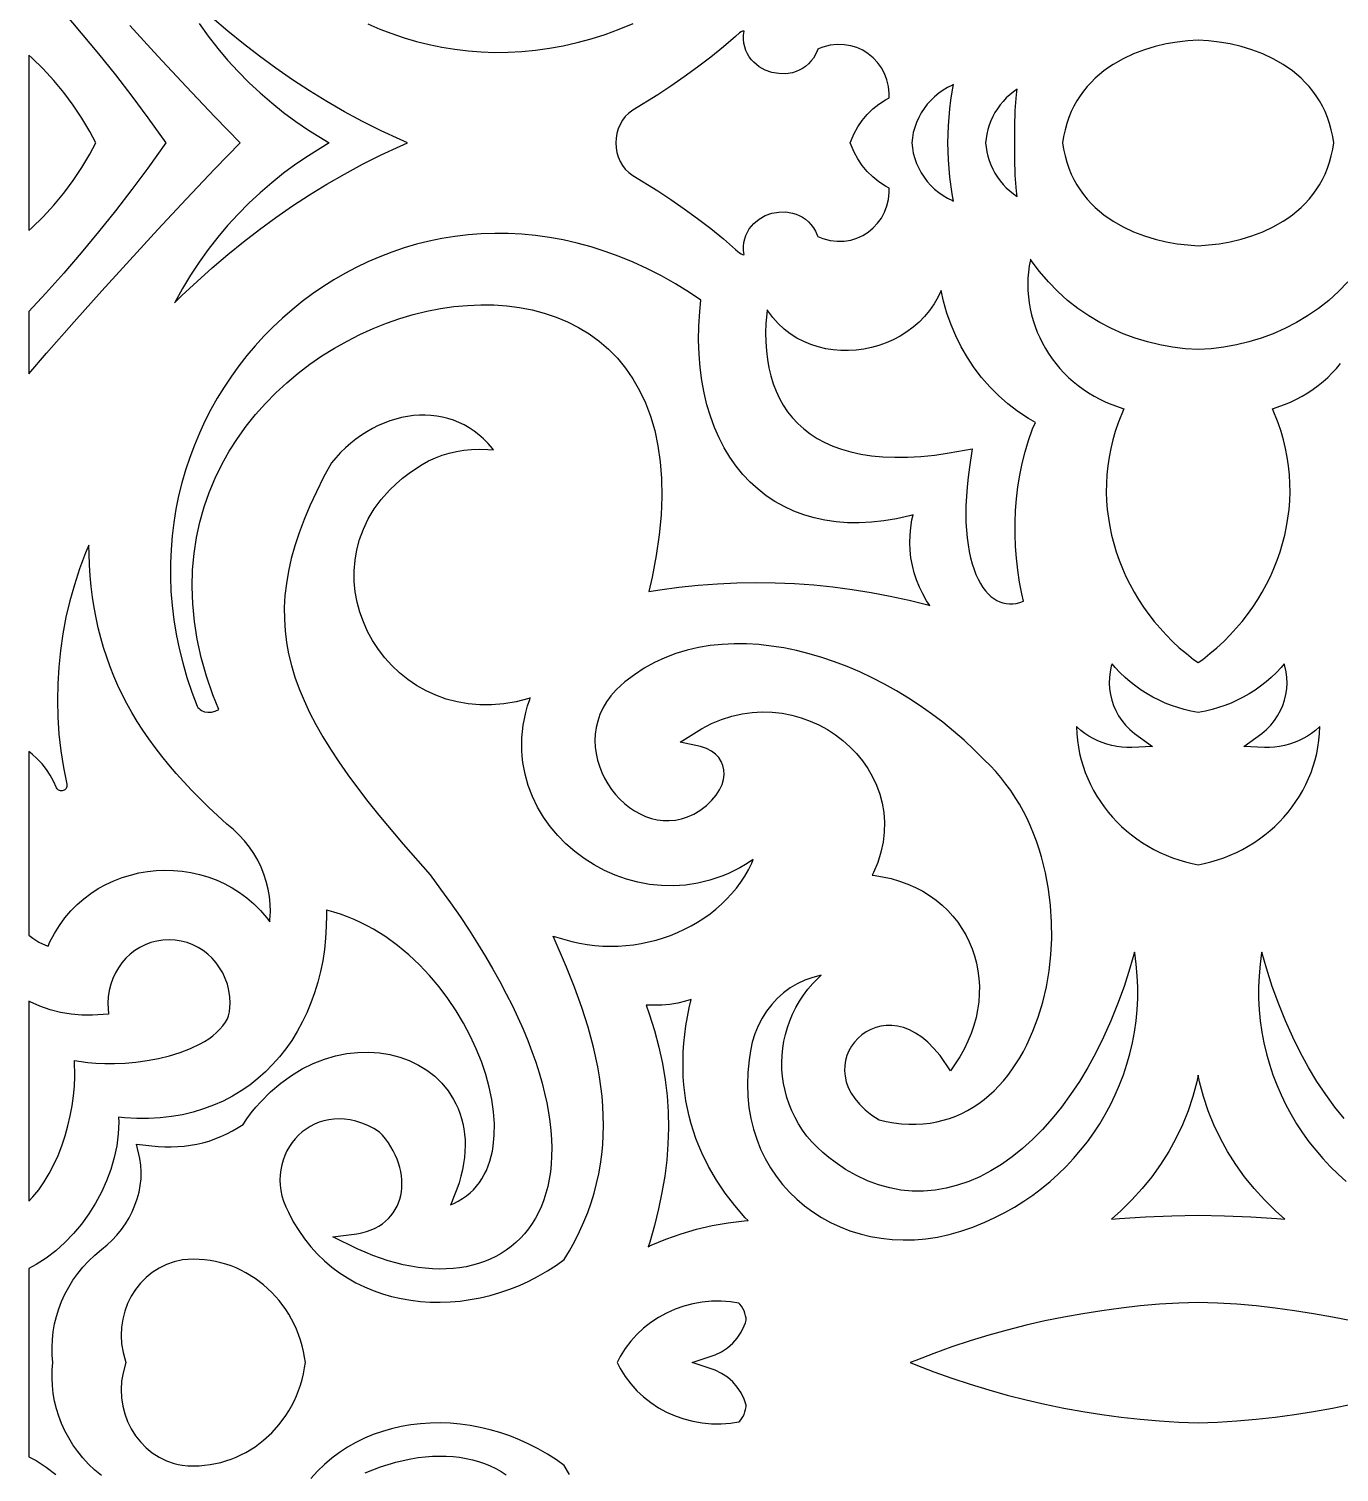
# Model space of a CAD drawing. Extents: x -375 to 375, y -1025 to 1025.
# Drawn here: x -265 to -192.2, y -311.1 to -230.9 of the extents above; entities that cross this region are included whole.
import ezdxf

# ---------------------------------------------------------------- set-up
doc = ezdxf.new("R2010")
doc.units = 0
doc.layers.add('LAYER_10', color=1, linetype='CONTINUOUS')

msp = doc.modelspace()

# ---------------------------------------------------------------- linework, layer by layer
at = {"layer": 'LAYER_10'}
for points in [[(-263.063, -230.012), (-262.084, -231.147), (-261.128, -232.3), (-260.192, -233.469), (-259.279, -234.655), (-258.388, -235.856), (-257.391, -237.254), (-258.388, -238.651), (-259.279, -239.852), (-260.192, -241.038), (-261.128, -242.207), (-262.084, -243.36), (-263.063, -244.495), (-264.062, -245.614), (-264.998, -246.624), (-264.998, -250.083), (-264.014, -248.946), (-262.489, -247.209), (-260.949, -245.484), (-259.396, -243.771), (-257.829, -242.07), (-256.248, -240.38), (-254.654, -238.702), (-253.255, -237.254), (-254.654, -235.805), (-256.248, -234.127), (-257.829, -232.437), (-259.396, -230.736)], [(-255.538, -230.627), (-255.034, -231.328), (-254.504, -232.005), (-253.949, -232.66), (-253.37, -233.29), (-252.769, -233.896), (-252.146, -234.476), (-251.502, -235.031), (-250.839, -235.561), (-250.156, -236.063), (-249.457, -236.539), (-248.315, -237.254), (-249.457, -237.968), (-250.156, -238.444), (-250.839, -238.946), (-251.502, -239.476), (-252.146, -240.031), (-252.769, -240.611), (-253.37, -241.217), (-253.949, -241.847), (-254.504, -242.502), (-255.034, -243.179), (-255.538, -243.881), (-256.015, -244.604), (-256.465, -245.35), (-256.885, -246.118), (-256.9, -246.147), (-256.488, -245.744), (-255.652, -244.962), (-254.805, -244.203), (-253.944, -243.467), (-253.07, -242.755), (-252.179, -242.066), (-251.272, -241.401), (-250.348, -240.761), (-249.404, -240.144), (-248.44, -239.552), (-247.455, -238.985), (-246.448, -238.443), (-245.417, -237.926), (-244.362, -237.434), (-243.944, -237.254), (-244.362, -237.073), (-245.417, -236.581), (-246.448, -236.064), (-247.455, -235.522), (-248.44, -234.955), (-249.404, -234.363), (-250.348, -233.746), (-251.272, -233.106), (-252.179, -232.441), (-253.07, -231.752), (-253.944, -231.04), (-254.805, -230.304)], [(-246.155, -230.643), (-245.496, -230.926), (-244.826, -231.183), (-244.144, -231.414), (-243.452, -231.617), (-242.749, -231.791), (-242.037, -231.938), (-241.315, -232.054), (-240.585, -232.141), (-239.848, -232.198), (-239.103, -232.223), (-238.352, -232.216), (-237.595, -232.177), (-236.833, -232.105), (-236.066, -231.999), (-235.295, -231.858), (-234.52, -231.683), (-233.743, -231.472), (-232.963, -231.224), (-232.181, -230.939), (-231.399, -230.617)], [(-191.673, -244.978), (-192.194, -245.513), (-192.743, -246.008), (-193.318, -246.461), (-193.916, -246.873), (-194.536, -247.244), (-195.175, -247.574), (-195.83, -247.863), (-196.5, -248.111), (-197.182, -248.318), (-197.875, -248.483), (-198.575, -248.608), (-199.281, -248.692), (-200, -248.736), (-200.719, -248.692), (-201.425, -248.608), (-202.125, -248.483), (-202.817, -248.318), (-203.5, -248.111), (-204.17, -247.863), (-204.825, -247.574), (-205.464, -247.244), (-206.084, -246.873), (-206.682, -246.461), (-207.257, -246.008), (-207.806, -245.513), (-208.327, -244.978), (-208.817, -244.401), (-209.274, -243.784), (-209.321, -243.711), (-209.329, -243.747), (-209.39, -244.092), (-209.434, -244.437), (-209.46, -244.781), (-209.468, -245.124), (-209.46, -245.466), (-209.435, -245.805), (-209.393, -246.142), (-209.335, -246.476), (-209.261, -246.806), (-209.171, -247.132), (-209.066, -247.453), (-208.945, -247.769), (-208.809, -248.079), (-208.659, -248.382), (-208.493, -248.679), (-208.314, -248.969), (-208.12, -249.25), (-207.913, -249.523), (-207.692, -249.787), (-207.458, -250.041), (-207.211, -250.285), (-206.951, -250.518), (-206.679, -250.74), (-206.394, -250.95), (-206.097, -251.147), (-205.788, -251.332), (-205.468, -251.504), (-205.136, -251.661), (-204.794, -251.804), (-204.135, -252.042), (-204.444, -252.818), (-204.607, -253.292), (-204.747, -253.768), (-204.863, -254.248), (-204.956, -254.729), (-205.027, -255.212), (-205.076, -255.696), (-205.102, -256.18), (-205.107, -256.664), (-205.09, -257.147), (-205.052, -257.628), (-204.993, -258.107), (-204.914, -258.584), (-204.813, -259.056), (-204.693, -259.525), (-204.553, -259.99), (-204.393, -260.449), (-204.214, -260.902), (-204.016, -261.348), (-203.799, -261.787), (-203.564, -262.219), (-203.31, -262.641), (-203.038, -263.055), (-202.749, -263.459), (-202.442, -263.853), (-202.118, -264.235), (-201.778, -264.606), (-201.421, -264.965), (-201.047, -265.311), (-200.657, -265.643), (-200.252, -265.961), (-200, -266.143), (-199.748, -265.961), (-199.342, -265.643), (-198.953, -265.311), (-198.579, -264.965), (-198.222, -264.606), (-197.881, -264.235), (-197.558, -263.853), (-197.251, -263.459), (-196.962, -263.055), (-196.69, -262.641), (-196.436, -262.219), (-196.201, -261.787), (-195.984, -261.348), (-195.786, -260.902), (-195.607, -260.449), (-195.447, -259.99), (-195.307, -259.525), (-195.186, -259.056), (-195.086, -258.584), (-195.007, -258.107), (-194.948, -257.628), (-194.91, -257.147), (-194.893, -256.664), (-194.898, -256.18), (-194.924, -255.696), (-194.973, -255.212), (-195.043, -254.729), (-195.137, -254.248), (-195.253, -253.768), (-195.393, -253.292), (-195.556, -252.818), (-195.864, -252.042), (-195.206, -251.804), (-194.864, -251.661), (-194.532, -251.504), (-194.212, -251.332), (-193.903, -251.147), (-193.606, -250.95), (-193.321, -250.74), (-193.049, -250.518), (-192.789, -250.285), (-192.542, -250.041), (-192.308, -249.787), (-192.087, -249.523)], [(-260.971, -311.328), (-261.335, -311.017), (-261.676, -310.687), (-261.992, -310.343), (-262.282, -309.986), (-262.547, -309.616), (-262.785, -309.234), (-262.996, -308.842), (-263.181, -308.44), (-263.338, -308.03), (-263.468, -307.612), (-263.571, -307.188), (-263.646, -306.758), (-263.693, -306.324), (-263.711, -305.887), (-263.702, -305.448), (-263.667, -305.044), (-263.702, -304.641), (-263.711, -304.202), (-263.693, -303.765), (-263.646, -303.331), (-263.571, -302.901), (-263.468, -302.477), (-263.338, -302.059), (-263.181, -301.649), (-262.996, -301.247), (-262.785, -300.855), (-262.547, -300.473), (-262.282, -300.103), (-261.992, -299.745), (-261.676, -299.401), (-261.335, -299.072), (-260.971, -298.76), (-260.654, -298.507), (-260.368, -298.242), (-260.102, -297.958), (-259.855, -297.655), (-259.631, -297.336), (-259.429, -297.003), (-259.252, -296.658), (-259.1, -296.304), (-258.973, -295.941), (-258.874, -295.573), (-258.804, -295.2), (-258.762, -294.826), (-258.751, -294.452), (-258.771, -294.08), (-258.823, -293.711), (-259.01, -292.91), (-257.818, -293.038), (-257.45, -293.055), (-257.084, -293.058), (-256.723, -293.044), (-256.366, -293.015), (-256.014, -292.969), (-255.667, -292.907), (-255.325, -292.827), (-254.986, -292.731), (-254.653, -292.618), (-254.323, -292.487), (-253.998, -292.337), (-253.677, -292.17), (-253.361, -291.983), (-253.091, -291.806), (-252.885, -291.507), (-252.634, -291.172), (-252.376, -290.853), (-252.109, -290.548), (-251.562, -289.996), (-250.992, -289.507), (-250.404, -289.081), (-249.802, -288.718), (-249.189, -288.417), (-248.571, -288.176), (-247.95, -287.994), (-247.33, -287.87), (-246.715, -287.802), (-246.11, -287.789), (-245.517, -287.83), (-244.94, -287.923), (-244.384, -288.068), (-243.852, -288.262), (-243.348, -288.506), (-242.875, -288.797), (-242.439, -289.135), (-242.043, -289.518), (-241.694, -289.941), (-241.534, -290.174), (-241.389, -290.414), (-241.258, -290.663), (-241.14, -290.923), (-241.037, -291.192), (-240.948, -291.47), (-240.875, -291.756), (-240.818, -292.052), (-240.777, -292.355), (-240.752, -292.667), (-240.745, -292.986), (-240.756, -293.313), (-240.784, -293.646), (-240.831, -293.987), (-240.896, -294.334), (-240.98, -294.688), (-241.084, -295.048), (-241.207, -295.414), (-241.351, -295.786), (-241.515, -296.163), (-241.57, -296.276), (-241.379, -296.197), (-241.129, -296.073), (-240.895, -295.934), (-240.677, -295.781), (-240.475, -295.616), (-240.287, -295.437), (-240.115, -295.246), (-239.956, -295.043), (-239.812, -294.827), (-239.682, -294.6), (-239.565, -294.361), (-239.462, -294.112), (-239.372, -293.851), (-239.296, -293.581), (-239.234, -293.3), (-239.185, -293.014), (-239.126, -292.406), (-239.12, -291.771), (-239.165, -291.111), (-239.262, -290.43), (-239.408, -289.734), (-239.602, -289.026), (-239.843, -288.313), (-240.13, -287.598), (-240.461, -286.886), (-240.834, -286.182), (-241.249, -285.491), (-241.702, -284.817), (-242.194, -284.164), (-242.722, -283.538), (-243.284, -282.943), (-243.879, -282.384), (-244.506, -281.863), (-245.162, -281.388), (-245.849, -280.959), (-246.198, -280.766), (-246.557, -280.585), (-246.922, -280.419), (-247.292, -280.267), (-247.669, -280.131), (-248.051, -280.01), (-248.439, -279.906), (-248.463, -279.901), (-248.455, -280.161), (-248.466, -280.814), (-248.505, -281.456), (-248.572, -282.088), (-248.667, -282.709), (-248.79, -283.317), (-248.939, -283.911), (-249.116, -284.491), (-249.319, -285.055), (-249.548, -285.603), (-249.803, -286.133), (-250.083, -286.645), (-250.388, -287.137), (-250.718, -287.608), (-251.073, -288.058), (-251.451, -288.485), (-251.853, -288.887), (-252.278, -289.265), (-252.725, -289.618), (-253.195, -289.943), (-253.686, -290.239), (-254.199, -290.507), (-254.733, -290.745), (-255.287, -290.951), (-255.86, -291.126), (-256.453, -291.267), (-257.064, -291.374), (-257.694, -291.446), (-258.341, -291.482), (-259.006, -291.482), (-259.687, -291.443), (-260.017, -291.407), (-260.007, -291.679), (-260.031, -292.332), (-260.114, -292.992), (-260.253, -293.652), (-260.444, -294.306), (-260.685, -294.951), (-260.971, -295.581), (-261.301, -296.194), (-261.672, -296.783), (-262.08, -297.346), (-262.524, -297.878), (-262.999, -298.373), (-263.505, -298.829), (-264.038, -299.239), (-264.596, -299.599), (-265, -299.812), (-264.998, -305.044), (-265, -310.277), (-264.596, -310.489), (-264.038, -310.85), (-263.505, -311.26)], [(-191.882, -291.488), (-192.404, -290.841), (-192.908, -290.151), (-193.395, -289.417), (-193.863, -288.64), (-194.311, -287.821), (-194.738, -286.961), (-195.142, -286.06), (-195.523, -285.119), (-195.879, -284.139), (-196.209, -283.12), (-196.465, -282.228), (-196.472, -282.267), (-196.56, -282.909), (-196.617, -283.548), (-196.644, -284.184), (-196.642, -284.815), (-196.611, -285.441), (-196.551, -286.06), (-196.464, -286.674), (-196.35, -287.28), (-196.209, -287.877), (-196.042, -288.466), (-195.85, -289.046), (-195.633, -289.615), (-195.392, -290.173), (-195.127, -290.719), (-194.838, -291.253), (-194.528, -291.773), (-194.195, -292.28), (-193.841, -292.771), (-193.466, -293.247), (-193.071, -293.706), (-192.656, -294.149), (-192.223, -294.573), (-191.77, -294.979)], [(-191.476, -302.734), (-192.528, -302.518), (-193.584, -302.327), (-194.646, -302.16), (-195.712, -302.018), (-196.781, -301.9), (-197.854, -301.807), (-198.93, -301.74), (-200, -301.697), (-201.07, -301.74), (-202.146, -301.807), (-203.219, -301.9), (-204.288, -302.018), (-205.354, -302.16), (-206.416, -302.327), (-207.472, -302.518), (-208.524, -302.734), (-209.57, -302.974), (-210.61, -303.238), (-211.643, -303.527), (-212.669, -303.84), (-213.688, -304.176), (-214.699, -304.537), (-215.701, -304.921), (-216.001, -305.044), (-215.701, -305.168), (-214.699, -305.552), (-213.688, -305.912), (-212.669, -306.249), (-211.643, -306.562), (-210.61, -306.85), (-209.57, -307.115), (-208.524, -307.355), (-207.472, -307.571), (-206.416, -307.762), (-205.354, -307.929), (-204.288, -308.071), (-203.219, -308.189), (-202.146, -308.281), (-201.07, -308.349), (-200, -308.392), (-198.93, -308.349), (-197.854, -308.281), (-196.781, -308.189), (-195.712, -308.071), (-194.646, -307.929), (-193.584, -307.762), (-192.528, -307.571), (-191.476, -307.355)], [(-234.945, -311.258), (-235.236, -310.773), (-235.676, -310.457), (-236.173, -310.135), (-236.682, -309.841), (-237.201, -309.573), (-237.73, -309.333), (-238.267, -309.119), (-238.811, -308.934), (-239.36, -308.775), (-239.913, -308.645), (-240.468, -308.542), (-241.024, -308.466), (-241.58, -308.419), (-242.134, -308.399), (-242.686, -308.407), (-243.233, -308.443), (-243.774, -308.508), (-244.308, -308.6), (-244.833, -308.721), (-245.349, -308.869), (-245.853, -309.046), (-246.345, -309.251), (-246.823, -309.485), (-247.286, -309.746), (-247.733, -310.036), (-248.162, -310.355), (-248.573, -310.702), (-248.963, -311.078), (-249.332, -311.483)], [(-246.311, -311.175), (-245.877, -310.999), (-245.448, -310.842), (-245.023, -310.703), (-244.602, -310.583), (-244.185, -310.48), (-243.772, -310.396), (-243.365, -310.33), (-242.964, -310.282), (-242.568, -310.252), (-242.179, -310.24), (-241.797, -310.246), (-241.422, -310.27), (-241.055, -310.311), (-240.697, -310.371), (-240.346, -310.449), (-240.006, -310.545), (-239.675, -310.659), (-239.354, -310.79), (-239.044, -310.94), (-238.745, -311.107), (-238.459, -311.292)]]:
    msp.add_lwpolyline(points, dxfattribs=at)
for points in [[(-232.005, -238.507), (-231.844, -238.714), (-231.652, -238.897), (-231.419, -239.063), (-230.044, -239.92), (-229.311, -240.406), (-228.569, -240.92), (-227.827, -241.459), (-227.097, -242.017), (-226.39, -242.592), (-225.716, -243.179), (-225.598, -243.291), (-225.498, -243.371), (-225.407, -243.427), (-225.33, -243.458), (-225.269, -243.469), (-225.239, -243.466), (-225.267, -243.24), (-225.272, -243.015), (-225.251, -242.797), (-225.208, -242.59), (-225.143, -242.393), (-225.058, -242.208), (-224.955, -242.036), (-224.837, -241.877), (-224.699, -241.728), (-224.403, -241.487), (-224.064, -241.298), (-223.699, -241.169), (-223.317, -241.1), (-222.928, -241.094), (-222.549, -241.155), (-222.354, -241.215), (-222.171, -241.291), (-221.994, -241.387), (-221.826, -241.502), (-221.668, -241.638), (-221.522, -241.793), (-221.391, -241.968), (-221.276, -242.163), (-221.178, -242.376), (-221.151, -242.458), (-220.855, -242.575), (-220.453, -242.676), (-220.061, -242.72), (-219.681, -242.711), (-219.316, -242.652), (-218.97, -242.547), (-218.644, -242.399), (-218.342, -242.21), (-218.066, -241.983), (-217.822, -241.722), (-217.611, -241.43), (-217.436, -241.109), (-217.302, -240.762), (-217.212, -240.393), (-217.168, -240.003), (-217.172, -239.762), (-217.385, -239.651), (-217.749, -239.413), (-218.086, -239.141), (-218.393, -238.838), (-218.67, -238.506), (-218.915, -238.148), (-219.125, -237.767), (-219.348, -237.254), (-219.125, -236.74), (-218.915, -236.359), (-218.67, -236.001), (-218.393, -235.669), (-218.086, -235.366), (-217.749, -235.094), (-217.385, -234.856), (-217.172, -234.745), (-217.168, -234.504), (-217.212, -234.114), (-217.302, -233.745), (-217.436, -233.398), (-217.611, -233.077), (-217.822, -232.785), (-218.066, -232.524), (-218.342, -232.297), (-218.644, -232.108), (-218.97, -231.96), (-219.316, -231.855), (-219.681, -231.796), (-220.061, -231.787), (-220.453, -231.831), (-220.859, -231.933), (-221.059, -232.005), (-221.149, -232.044), (-221.178, -232.131), (-221.276, -232.344), (-221.391, -232.539), (-221.522, -232.714), (-221.668, -232.869), (-221.826, -233.005), (-221.994, -233.12), (-222.171, -233.216), (-222.354, -233.292), (-222.549, -233.352), (-222.928, -233.413), (-223.317, -233.407), (-223.699, -233.338), (-224.064, -233.209), (-224.397, -233.024), (-224.558, -232.904), (-224.704, -232.774), (-224.837, -232.63), (-224.955, -232.471), (-225.058, -232.299), (-225.143, -232.114), (-225.208, -231.917), (-225.251, -231.71), (-225.272, -231.492), (-225.267, -231.267), (-225.239, -231.041), (-225.269, -231.038), (-225.33, -231.049), (-225.407, -231.08), (-225.492, -231.132), (-225.721, -231.333), (-226.39, -231.915), (-227.097, -232.49), (-227.827, -233.048), (-228.569, -233.587), (-229.311, -234.101), (-230.044, -234.587), (-231.419, -235.444), (-231.652, -235.61), (-231.844, -235.793), (-232.005, -236), (-232.137, -236.227), (-232.24, -236.47), (-232.312, -236.724), (-232.354, -236.986), (-232.365, -237.254), (-232.354, -237.521), (-232.312, -237.783), (-232.24, -238.037), (-232.137, -238.28)], [(-207.184, -238.666), (-207.051, -238.989), (-206.903, -239.296), (-206.74, -239.589), (-206.563, -239.867), (-206.372, -240.131), (-206.169, -240.381), (-205.953, -240.618), (-205.726, -240.842), (-205.489, -241.054), (-205.244, -241.25), (-204.718, -241.614), (-204.165, -241.928), (-203.588, -242.197), (-202.992, -242.422), (-202.386, -242.606), (-201.776, -242.751), (-201.168, -242.858), (-200.57, -242.929), (-200, -242.967), (-199.43, -242.929), (-198.832, -242.858), (-198.224, -242.751), (-197.614, -242.606), (-197.008, -242.422), (-196.412, -242.197), (-195.835, -241.928), (-195.279, -241.612), (-195.016, -241.439), (-194.759, -241.252), (-194.511, -241.054), (-194.274, -240.842), (-194.047, -240.618), (-193.831, -240.381), (-193.627, -240.131), (-193.437, -239.867), (-193.26, -239.589), (-193.097, -239.296), (-192.949, -238.989), (-192.816, -238.666), (-192.7, -238.328), (-192.602, -237.973), (-192.521, -237.601), (-192.466, -237.254), (-192.521, -236.906), (-192.602, -236.534), (-192.7, -236.179), (-192.816, -235.841), (-192.949, -235.518), (-193.097, -235.211), (-193.26, -234.918), (-193.437, -234.64), (-193.627, -234.376), (-193.831, -234.126), (-194.047, -233.889), (-194.274, -233.665), (-194.511, -233.453), (-194.756, -233.257), (-195.282, -232.893), (-195.835, -232.579), (-196.412, -232.31), (-197.008, -232.085), (-197.614, -231.901), (-198.224, -231.756), (-198.832, -231.649), (-199.43, -231.578), (-200, -231.54), (-200.57, -231.578), (-201.168, -231.649), (-201.776, -231.756), (-202.386, -231.901), (-202.992, -232.085), (-203.588, -232.31), (-204.165, -232.579), (-204.721, -232.895), (-204.984, -233.068), (-205.241, -233.255), (-205.489, -233.453), (-205.726, -233.665), (-205.953, -233.889), (-206.169, -234.126), (-206.372, -234.376), (-206.563, -234.64), (-206.74, -234.918), (-206.903, -235.211), (-207.051, -235.518), (-207.184, -235.841), (-207.3, -236.179), (-207.398, -236.534), (-207.479, -236.906), (-207.534, -237.254), (-207.479, -237.601), (-207.398, -237.973), (-207.3, -238.328)], [(-262.059, -235.877), (-262.541, -235.154), (-263.061, -234.456), (-263.617, -233.784), (-264.208, -233.14), (-264.833, -232.525), (-264.998, -232.378), (-264.998, -237.254), (-264.998, -242.129), (-264.833, -241.982), (-264.208, -241.367), (-263.617, -240.723), (-263.061, -240.051), (-262.541, -239.353), (-262.059, -238.63), (-261.615, -237.883), (-261.283, -237.254), (-261.615, -236.624)], [(-213.885, -236.302), (-213.806, -235.358), (-213.746, -234.882), (-213.67, -234.41), (-213.593, -234.018), (-213.661, -234.045), (-213.926, -234.177), (-214.18, -234.329), (-214.421, -234.499), (-214.648, -234.687), (-214.86, -234.891), (-215.056, -235.111), (-215.234, -235.344), (-215.395, -235.59), (-215.536, -235.848), (-215.657, -236.116), (-215.756, -236.394), (-215.834, -236.68), (-215.888, -236.973), (-215.916, -237.254), (-215.888, -237.534), (-215.834, -237.827), (-215.756, -238.113), (-215.657, -238.391), (-215.536, -238.659), (-215.395, -238.917), (-215.234, -239.163), (-215.056, -239.396), (-214.86, -239.616), (-214.648, -239.82), (-214.421, -240.008), (-214.18, -240.178), (-213.926, -240.33), (-213.661, -240.462), (-213.593, -240.489), (-213.67, -240.094), (-213.806, -239.152), (-213.885, -238.205), (-213.919, -237.254)], [(-210.199, -236.36), (-210.165, -235.461), (-210.098, -234.565), (-210.065, -234.271), (-210.266, -234.413), (-210.472, -234.579), (-210.666, -234.758), (-210.845, -234.947), (-211.011, -235.146), (-211.163, -235.355), (-211.3, -235.572), (-211.422, -235.797), (-211.528, -236.03), (-211.619, -236.268), (-211.693, -236.513), (-211.751, -236.762), (-211.792, -237.015), (-211.814, -237.254), (-211.792, -237.492), (-211.751, -237.745), (-211.693, -237.994), (-211.619, -238.239), (-211.528, -238.477), (-211.422, -238.71), (-211.3, -238.935), (-211.163, -239.152), (-211.011, -239.361), (-210.845, -239.56), (-210.666, -239.749), (-210.472, -239.928), (-210.266, -240.094), (-210.065, -240.236), (-210.098, -239.942), (-210.165, -239.046), (-210.199, -238.147), (-210.2, -237.254)], [(-224.577, -261.692), (-223.505, -261.706), (-222.434, -261.751), (-221.365, -261.827), (-220.299, -261.934), (-219.236, -262.071), (-218.177, -262.24), (-217.123, -262.44), (-216.074, -262.671), (-215.032, -262.932), (-214.918, -262.965), (-215.094, -262.7), (-215.307, -262.327), (-215.493, -261.943), (-215.652, -261.549), (-215.783, -261.146), (-215.887, -260.736), (-215.963, -260.32), (-216.01, -259.9), (-216.028, -259.477), (-216.018, -259.053), (-215.978, -258.628), (-215.908, -258.204), (-215.84, -257.919), (-216.043, -257.977), (-216.765, -258.143), (-217.472, -258.264), (-218.163, -258.342), (-218.837, -258.377), (-219.493, -258.37), (-220.131, -258.321), (-220.75, -258.23), (-221.348, -258.1), (-221.926, -257.929), (-222.482, -257.719), (-223.015, -257.471), (-223.524, -257.185), (-224.009, -256.862), (-224.467, -256.503), (-224.9, -256.109), (-225.304, -255.681), (-225.681, -255.22), (-226.029, -254.727), (-226.347, -254.203), (-226.634, -253.648), (-226.891, -253.064), (-227.116, -252.452), (-227.309, -251.812), (-227.469, -251.146), (-227.596, -250.453), (-227.688, -249.736), (-227.746, -248.994), (-227.769, -248.228), (-227.756, -247.44), (-227.707, -246.629), (-227.64, -245.991), (-228.27, -245.57), (-229.05, -245.09), (-229.833, -244.651), (-230.616, -244.251), (-231.399, -243.89), (-232.181, -243.568), (-232.963, -243.283), (-233.743, -243.035), (-234.52, -242.824), (-235.295, -242.649), (-236.066, -242.508), (-236.833, -242.402), (-237.595, -242.33), (-238.352, -242.291), (-239.103, -242.284), (-239.848, -242.309), (-240.585, -242.366), (-241.315, -242.453), (-242.037, -242.569), (-242.749, -242.716), (-243.452, -242.89), (-244.144, -243.093), (-244.826, -243.324), (-245.496, -243.581), (-246.155, -243.864), (-246.8, -244.173), (-247.432, -244.507), (-248.05, -244.865), (-248.654, -245.247), (-249.242, -245.652), (-249.814, -246.079), (-250.37, -246.528), (-250.909, -246.998), (-251.43, -247.488), (-251.932, -247.999), (-252.415, -248.529), (-252.879, -249.077), (-253.322, -249.643), (-253.744, -250.226), (-254.145, -250.826), (-254.523, -251.443), (-254.879, -252.074), (-255.211, -252.72), (-255.518, -253.381), (-255.801, -254.055), (-256.059, -254.741), (-256.291, -255.44), (-256.496, -256.151), (-256.673, -256.872), (-256.823, -257.604), (-256.944, -258.346), (-257.036, -259.096), (-257.098, -259.855), (-257.13, -260.622), (-257.131, -261.397), (-257.1, -262.178), (-257.037, -262.965), (-256.941, -263.757), (-256.811, -264.554), (-256.647, -265.356), (-256.447, -266.161), (-256.213, -266.969), (-255.942, -267.78), (-255.645, -268.563), (-255.599, -268.631), (-255.537, -268.699), (-255.47, -268.756), (-255.405, -268.799), (-255.232, -268.869), (-255.047, -268.898), (-254.847, -268.888), (-254.64, -268.839), (-254.446, -268.755), (-254.775, -267.938), (-255.132, -266.889), (-255.421, -265.858), (-255.642, -264.845), (-255.798, -263.852), (-255.892, -262.877), (-255.925, -261.924), (-255.899, -260.992), (-255.817, -260.081), (-255.681, -259.194), (-255.493, -258.33), (-255.256, -257.491), (-254.971, -256.677), (-254.642, -255.889), (-254.269, -255.127), (-253.857, -254.392), (-253.406, -253.685), (-252.92, -253.006), (-252.401, -252.356), (-251.85, -251.736), (-251.271, -251.146), (-250.664, -250.586), (-250.034, -250.058), (-249.381, -249.561), (-248.709, -249.097), (-248.019, -248.666), (-247.313, -248.267), (-246.594, -247.903), (-245.864, -247.574), (-245.125, -247.279), (-244.379, -247.02), (-243.629, -246.798), (-242.876, -246.613), (-242.123, -246.465), (-241.372, -246.355), (-240.625, -246.284), (-239.883, -246.253), (-239.151, -246.262), (-238.428, -246.311), (-237.719, -246.403), (-237.024, -246.537), (-236.347, -246.714), (-235.689, -246.935), (-235.053, -247.201), (-234.441, -247.512), (-233.856, -247.87), (-233.3, -248.274), (-232.777, -248.726), (-232.287, -249.226), (-231.835, -249.773), (-231.422, -250.369), (-231.051, -251.014), (-230.724, -251.708), (-230.444, -252.45), (-230.212, -253.242), (-230.031, -254.083), (-229.903, -254.974), (-229.829, -255.916), (-229.812, -256.907), (-229.854, -257.951), (-229.957, -259.046), (-230.122, -260.193), (-230.351, -261.394), (-230.54, -262.192), (-229.928, -262.092), (-228.861, -261.95), (-227.792, -261.838), (-226.721, -261.758), (-225.649, -261.71)], [(-223.463, -251.058), (-223.277, -251.456), (-223.063, -251.836), (-222.822, -252.195), (-222.553, -252.535), (-222.255, -252.854), (-221.928, -253.151), (-221.571, -253.426), (-221.182, -253.677), (-220.762, -253.905), (-220.309, -254.107), (-219.822, -254.284), (-219.301, -254.432), (-218.745, -254.552), (-218.154, -254.642), (-217.526, -254.702), (-216.862, -254.728), (-216.161, -254.722), (-215.423, -254.68), (-214.647, -254.603), (-213.832, -254.489), (-212.557, -254.262), (-212.718, -255.275), (-212.791, -255.837), (-212.848, -256.38), (-212.886, -256.902), (-212.909, -257.404), (-212.915, -257.885), (-212.906, -258.346), (-212.882, -258.785), (-212.844, -259.203), (-212.792, -259.599), (-212.727, -259.974), (-212.65, -260.326), (-212.561, -260.656), (-212.46, -260.963), (-212.35, -261.247), (-212.23, -261.508), (-212.102, -261.746), (-211.965, -261.96), (-211.822, -262.151), (-211.673, -262.319), (-211.518, -262.463), (-211.358, -262.585), (-211.195, -262.686), (-211.027, -262.764), (-210.855, -262.822), (-210.678, -262.86), (-210.496, -262.877), (-210.308, -262.873), (-210.115, -262.847), (-209.915, -262.799), (-209.713, -262.729), (-209.802, -262.326), (-209.925, -261.667), (-210.024, -261.006), (-210.1, -260.344), (-210.152, -259.681), (-210.179, -259.017), (-210.181, -258.354), (-210.157, -257.692), (-210.106, -257.032), (-210.027, -256.375), (-209.921, -255.721), (-209.785, -255.071), (-209.621, -254.426), (-209.426, -253.787), (-209.201, -253.154), (-209.051, -252.789), (-209.431, -252.572), (-210.021, -252.18), (-210.577, -251.754), (-211.099, -251.297), (-211.585, -250.81), (-212.035, -250.294), (-212.45, -249.752), (-212.827, -249.186), (-213.168, -248.597), (-213.471, -247.987), (-213.737, -247.358), (-213.964, -246.712), (-214.153, -246.05), (-214.282, -245.464), (-214.446, -245.813), (-214.672, -246.204), (-214.928, -246.569), (-215.211, -246.907), (-215.518, -247.219), (-215.847, -247.504), (-216.197, -247.762), (-216.563, -247.991), (-216.945, -248.193), (-217.339, -248.367), (-217.745, -248.511), (-218.159, -248.627), (-218.58, -248.714), (-219.005, -248.771), (-219.432, -248.797), (-219.859, -248.794), (-220.285, -248.759), (-220.706, -248.692), (-221.121, -248.593), (-221.528, -248.462), (-221.923, -248.297), (-222.305, -248.099), (-222.672, -247.866), (-223.02, -247.599), (-223.348, -247.296), (-223.652, -246.959), (-223.93, -246.586), (-223.957, -246.542), (-223.982, -246.753), (-224.024, -247.284), (-224.042, -247.804), (-224.035, -248.312), (-224.004, -248.808), (-223.947, -249.289), (-223.865, -249.756), (-223.757, -250.207), (-223.623, -250.641)], [(-250.652, -293.28), (-250.769, -293.529), (-250.866, -293.788), (-250.942, -294.056), (-250.998, -294.331), (-251.031, -294.613), (-251.042, -294.901), (-251.029, -295.192), (-250.992, -295.488), (-250.929, -295.785), (-250.839, -296.083), (-250.722, -296.382), (-250.573, -296.688), (-250.299, -297.216), (-250.001, -297.709), (-249.678, -298.172), (-249.332, -298.606), (-248.963, -299.011), (-248.573, -299.387), (-248.162, -299.734), (-247.733, -300.052), (-247.286, -300.342), (-246.823, -300.604), (-246.345, -300.838), (-245.853, -301.043), (-245.349, -301.219), (-244.833, -301.368), (-244.308, -301.489), (-243.774, -301.581), (-243.233, -301.645), (-242.686, -301.682), (-242.134, -301.69), (-241.58, -301.67), (-241.024, -301.623), (-240.468, -301.547), (-239.913, -301.444), (-239.36, -301.313), (-238.811, -301.155), (-238.267, -300.969), (-237.73, -300.756), (-237.201, -300.516), (-236.682, -300.248), (-236.173, -299.954), (-235.676, -299.632), (-235.236, -299.315), (-234.945, -298.831), (-234.652, -298.298), (-234.385, -297.765), (-234.146, -297.231), (-233.932, -296.698), (-233.743, -296.164), (-233.579, -295.63), (-233.438, -295.095), (-233.321, -294.559), (-233.226, -294.023), (-233.152, -293.487), (-233.1, -292.949), (-233.069, -292.41), (-233.058, -291.871), (-233.066, -291.33), (-233.093, -290.788), (-233.138, -290.245), (-233.2, -289.701), (-233.28, -289.155), (-233.376, -288.611), (-233.616, -287.511), (-233.914, -286.408), (-234.265, -285.301), (-234.665, -284.188), (-235.11, -283.07), (-235.849, -281.35), (-234.811, -281.642), (-234.387, -281.738), (-233.961, -281.812), (-233.532, -281.865), (-233.102, -281.898), (-232.671, -281.909), (-232.242, -281.9), (-231.813, -281.872), (-231.388, -281.823), (-230.966, -281.756), (-230.548, -281.669), (-230.135, -281.564), (-229.729, -281.44), (-229.329, -281.299), (-228.938, -281.14), (-228.556, -280.964), (-228.184, -280.771), (-227.822, -280.562), (-227.473, -280.336), (-227.136, -280.095), (-226.812, -279.839), (-226.503, -279.568), (-226.21, -279.282), (-225.933, -278.983), (-225.672, -278.669), (-225.43, -278.342), (-225.206, -278.003), (-225.002, -277.65), (-224.819, -277.285), (-224.728, -277.075), (-224.84, -277.154), (-225.159, -277.36), (-225.482, -277.549), (-225.808, -277.72), (-226.137, -277.875), (-226.472, -278.014), (-227.139, -278.24), (-227.813, -278.404), (-228.49, -278.507), (-229.165, -278.55), (-229.835, -278.537), (-230.497, -278.469), (-231.149, -278.349), (-231.786, -278.178), (-232.407, -277.959), (-233.007, -277.695), (-233.584, -277.386), (-234.136, -277.036), (-234.658, -276.646), (-235.148, -276.219), (-235.603, -275.755), (-236.02, -275.258), (-236.395, -274.73), (-236.726, -274.171), (-237.009, -273.585), (-237.24, -272.974), (-237.418, -272.339), (-237.537, -271.688), (-237.574, -271.349), (-237.596, -271.01), (-237.601, -270.667), (-237.59, -270.321), (-237.562, -269.971), (-237.517, -269.619), (-237.455, -269.263), (-237.375, -268.906), (-237.276, -268.546), (-237.159, -268.185), (-237.128, -268.102), (-237.201, -268.128), (-237.906, -268.313), (-238.598, -268.433), (-239.276, -268.492), (-239.937, -268.492), (-240.579, -268.436), (-241.2, -268.326), (-241.8, -268.165), (-242.375, -267.957), (-242.923, -267.704), (-243.444, -267.409), (-243.936, -267.075), (-244.396, -266.704), (-244.823, -266.3), (-245.215, -265.866), (-245.571, -265.404), (-245.89, -264.917), (-246.169, -264.408), (-246.406, -263.879), (-246.601, -263.334), (-246.751, -262.775), (-246.855, -262.204), (-246.91, -261.626), (-246.915, -261.042), (-246.869, -260.456), (-246.769, -259.87), (-246.613, -259.289), (-246.401, -258.715), (-246.13, -258.151), (-245.8, -257.6), (-245.409, -257.067), (-244.954, -256.551), (-244.583, -256.207), (-244.222, -255.898), (-243.864, -255.616), (-243.504, -255.362), (-243.142, -255.134), (-242.776, -254.934), (-242.403, -254.761), (-242.022, -254.616), (-241.631, -254.497), (-241.23, -254.405), (-240.816, -254.339), (-240.389, -254.3), (-239.945, -254.285), (-239.485, -254.295), (-239.174, -254.317), (-239.236, -254.235), (-239.473, -253.96), (-239.721, -253.709), (-239.979, -253.48), (-240.247, -253.274), (-240.523, -253.091), (-240.807, -252.929), (-241.099, -252.788), (-241.398, -252.669), (-241.702, -252.572), (-242.013, -252.494), (-242.328, -252.438), (-242.647, -252.402), (-242.969, -252.386), (-243.294, -252.391), (-243.621, -252.415), (-243.949, -252.459), (-244.278, -252.523), (-244.605, -252.606), (-244.932, -252.709), (-245.256, -252.831), (-245.578, -252.971), (-245.895, -253.131), (-246.208, -253.308), (-246.515, -253.505), (-246.817, -253.719), (-247.111, -253.951), (-247.397, -254.201), (-247.674, -254.469), (-247.942, -254.753), (-248.183, -255.036), (-248.615, -255.838), (-249.019, -256.642), (-249.381, -257.424), (-249.7, -258.185), (-249.979, -258.927), (-250.216, -259.652), (-250.413, -260.361), (-250.569, -261.055), (-250.686, -261.737), (-250.762, -262.408), (-250.8, -263.069), (-250.798, -263.723), (-250.758, -264.372), (-250.679, -265.017), (-250.561, -265.661), (-250.405, -266.304), (-250.21, -266.949), (-249.977, -267.598), (-249.705, -268.253), (-249.395, -268.914), (-249.047, -269.583), (-248.66, -270.262), (-248.235, -270.953), (-247.771, -271.656), (-247.27, -272.373), (-246.73, -273.106), (-246.153, -273.857), (-245.539, -274.625), (-244.198, -276.226), (-242.699, -277.929), (-242.109, -278.725), (-241.554, -279.5), (-241.029, -280.261), (-240.532, -281.009), (-240.063, -281.745), (-239.621, -282.466), (-239.207, -283.175), (-238.82, -283.87), (-238.459, -284.551), (-238.124, -285.219), (-237.815, -285.873), (-237.53, -286.514), (-237.271, -287.141), (-237.036, -287.754), (-236.824, -288.353), (-236.636, -288.939), (-236.472, -289.51), (-236.33, -290.067), (-236.21, -290.611), (-236.112, -291.14), (-236.035, -291.655), (-235.98, -292.155), (-235.946, -292.642), (-235.932, -293.114), (-235.938, -293.571), (-235.963, -294.014), (-236.008, -294.443), (-236.072, -294.856), (-236.155, -295.255), (-236.256, -295.638), (-236.375, -296.006), (-236.511, -296.359), (-236.665, -296.696), (-236.836, -297.017), (-237.023, -297.322), (-237.225, -297.61), (-237.443, -297.882), (-237.676, -298.136), (-237.923, -298.374), (-238.184, -298.594), (-238.459, -298.797), (-238.745, -298.982), (-239.044, -299.149), (-239.354, -299.299), (-239.675, -299.43), (-240.006, -299.544), (-240.346, -299.64), (-240.697, -299.717), (-241.055, -299.777), (-241.422, -299.819), (-241.797, -299.843), (-242.179, -299.849), (-242.568, -299.837), (-242.964, -299.807), (-243.365, -299.759), (-243.772, -299.693), (-244.185, -299.608), (-244.602, -299.506), (-245.023, -299.386), (-245.448, -299.247), (-245.877, -299.09), (-246.309, -298.915), (-246.743, -298.721), (-248.106, -298.059), (-246.773, -297.886), (-246.49, -297.83), (-246.226, -297.757), (-245.98, -297.67), (-245.752, -297.569), (-245.542, -297.455), (-245.349, -297.329), (-245.173, -297.192), (-245.014, -297.044), (-244.87, -296.886), (-244.743, -296.719), (-244.63, -296.543), (-244.533, -296.359), (-244.45, -296.167), (-244.383, -295.967), (-244.33, -295.762), (-244.292, -295.55), (-244.27, -295.333), (-244.262, -295.111), (-244.269, -294.886), (-244.292, -294.658), (-244.329, -294.428), (-244.382, -294.197), (-244.449, -293.965), (-244.532, -293.734), (-244.629, -293.504), (-244.742, -293.277), (-244.87, -293.053), (-245.012, -292.832), (-245.169, -292.617), (-245.341, -292.407), (-245.504, -292.23), (-245.818, -292.04), (-246.156, -291.87), (-246.489, -291.733), (-246.815, -291.629), (-247.134, -291.556), (-247.445, -291.513), (-247.749, -291.497), (-248.043, -291.508), (-248.328, -291.545), (-248.603, -291.605), (-248.868, -291.689), (-249.121, -291.794), (-249.363, -291.92), (-249.592, -292.065), (-249.807, -292.228), (-250.008, -292.409), (-250.194, -292.606), (-250.364, -292.817), (-250.517, -293.042)], [(-264.788, -281.465), (-264.45, -281.68), (-264.082, -281.851), (-263.927, -281.899), (-263.826, -281.661), (-263.58, -281.188), (-263.305, -280.744), (-263.002, -280.33), (-262.673, -279.944), (-262.32, -279.589), (-261.945, -279.263), (-261.551, -278.968), (-261.139, -278.702), (-260.712, -278.468), (-260.27, -278.263), (-259.817, -278.089), (-259.354, -277.946), (-258.883, -277.833), (-258.406, -277.751), (-257.924, -277.7), (-257.441, -277.68), (-256.956, -277.691), (-256.473, -277.733), (-255.993, -277.807), (-255.518, -277.912), (-255.05, -278.05), (-254.591, -278.219), (-254.142, -278.421), (-253.707, -278.655), (-253.286, -278.921), (-252.882, -279.221), (-252.496, -279.553), (-252.132, -279.918), (-251.79, -280.316), (-251.613, -280.557), (-251.597, -280.431), (-251.576, -280), (-251.586, -279.571), (-251.627, -279.145), (-251.699, -278.725), (-251.801, -278.312), (-251.932, -277.906), (-252.092, -277.51), (-252.28, -277.126), (-252.496, -276.753), (-252.739, -276.395), (-253.009, -276.053), (-253.306, -275.727), (-253.628, -275.42), (-253.991, -275.122), (-255.013, -274.178), (-255.955, -273.237), (-256.82, -272.296), (-257.226, -271.821), (-257.613, -271.345), (-257.981, -270.866), (-258.331, -270.385), (-258.662, -269.9), (-258.976, -269.411), (-259.272, -268.918), (-259.549, -268.419), (-259.809, -267.916), (-260.051, -267.407), (-260.276, -266.892), (-260.483, -266.37), (-260.673, -265.842), (-260.846, -265.306), (-261.002, -264.763), (-261.141, -264.211), (-261.263, -263.651), (-261.369, -263.082), (-261.458, -262.504), (-261.531, -261.916), (-261.588, -261.318), (-261.629, -260.709), (-261.654, -260.089), (-261.662, -259.605), (-261.847, -260.039), (-262.177, -260.92), (-262.469, -261.812), (-262.722, -262.712), (-262.936, -263.621), (-263.111, -264.537), (-263.246, -265.459), (-263.341, -266.385), (-263.397, -267.315), (-263.414, -268.246), (-263.39, -269.179), (-263.326, -270.112), (-263.221, -271.043), (-263.077, -271.972), (-262.89, -272.903), (-262.883, -272.968), (-262.888, -273.028), (-262.903, -273.082), (-262.927, -273.131), (-262.96, -273.173), (-262.999, -273.209), (-263.043, -273.237), (-263.091, -273.258), (-263.141, -273.271), (-263.193, -273.275), (-263.245, -273.27), (-263.296, -273.256), (-263.344, -273.232), (-263.388, -273.197), (-263.426, -273.152), (-263.458, -273.096), (-263.624, -272.732), (-263.813, -272.395), (-264.027, -272.074), (-264.267, -271.77), (-264.531, -271.486), (-264.817, -271.221), (-264.998, -271.079), (-264.998, -281.29)], [(-217.739, -291.554), (-217.342, -291.645), (-216.911, -291.721), (-216.489, -291.772), (-216.078, -291.798), (-215.676, -291.799), (-215.284, -291.778), (-214.902, -291.734), (-214.53, -291.668), (-214.168, -291.581), (-213.815, -291.473), (-213.472, -291.345), (-213.139, -291.198), (-212.815, -291.031), (-212.501, -290.846), (-212.197, -290.643), (-211.903, -290.423), (-211.618, -290.186), (-211.344, -289.933), (-211.08, -289.664), (-210.826, -289.38), (-210.582, -289.081), (-210.35, -288.769), (-210.128, -288.443), (-209.916, -288.104), (-209.716, -287.753), (-209.529, -287.393), (-209.184, -286.634), (-208.887, -285.839), (-208.638, -285.011), (-208.438, -284.155), (-208.287, -283.276), (-208.187, -282.381), (-208.139, -281.473), (-208.144, -280.558), (-208.202, -279.643), (-208.315, -278.731), (-208.482, -277.828), (-208.706, -276.936), (-208.838, -276.501), (-208.985, -276.069), (-209.146, -275.644), (-209.322, -275.225), (-209.512, -274.813), (-209.717, -274.41), (-209.936, -274.015), (-210.17, -273.629), (-210.419, -273.254), (-210.683, -272.889), (-210.961, -272.535), (-211.255, -272.192), (-211.564, -271.862), (-211.896, -271.539), (-212.444, -270.985), (-213.009, -270.455), (-213.593, -269.944), (-214.197, -269.453), (-214.817, -268.983), (-215.453, -268.534), (-216.103, -268.109), (-216.765, -267.707), (-217.438, -267.331), (-218.121, -266.98), (-218.811, -266.656), (-219.507, -266.359), (-220.208, -266.092), (-220.913, -265.854), (-221.618, -265.647), (-222.324, -265.471), (-223.028, -265.328), (-223.728, -265.218), (-224.424, -265.142), (-225.114, -265.102), (-225.796, -265.097), (-226.468, -265.129), (-227.129, -265.199), (-227.778, -265.308), (-228.414, -265.455), (-229.034, -265.643), (-229.638, -265.872), (-230.223, -266.143), (-230.79, -266.457), (-231.337, -266.814), (-231.862, -267.216), (-232.359, -267.66), (-232.646, -267.987), (-232.891, -268.327), (-233.094, -268.675), (-233.256, -269.029), (-233.379, -269.387), (-233.465, -269.749), (-233.516, -270.113), (-233.532, -270.478), (-233.517, -270.841), (-233.47, -271.201), (-233.393, -271.556), (-233.288, -271.904), (-233.157, -272.243), (-232.999, -272.572), (-232.818, -272.887), (-232.615, -273.187), (-232.391, -273.469), (-232.148, -273.733), (-231.888, -273.974), (-231.613, -274.193), (-231.325, -274.386), (-231.024, -274.553), (-230.714, -274.69), (-230.395, -274.797), (-230.069, -274.872), (-229.738, -274.914), (-229.402, -274.92), (-229.063, -274.89), (-228.722, -274.82), (-228.379, -274.71), (-228.035, -274.556), (-227.695, -274.358), (-227.336, -274.083), (-227.034, -273.795), (-226.79, -273.501), (-226.602, -273.207), (-226.468, -272.917), (-226.385, -272.634), (-226.35, -272.363), (-226.361, -272.105), (-226.415, -271.861), (-226.51, -271.634), (-226.649, -271.423), (-226.831, -271.231), (-227.06, -271.06), (-227.336, -270.916), (-227.66, -270.803), (-228.803, -270.57), (-227.611, -269.819), (-227.053, -269.529), (-226.49, -269.296), (-225.923, -269.115), (-225.355, -268.987), (-224.789, -268.908), (-224.228, -268.878), (-223.672, -268.895), (-223.126, -268.956), (-222.591, -269.059), (-222.07, -269.204), (-221.565, -269.387), (-221.078, -269.607), (-220.611, -269.862), (-220.167, -270.15), (-219.748, -270.47), (-219.356, -270.82), (-218.993, -271.198), (-218.662, -271.602), (-218.365, -272.03), (-218.105, -272.482), (-217.883, -272.954), (-217.703, -273.446), (-217.567, -273.955), (-217.478, -274.478), (-217.437, -275.015), (-217.447, -275.562), (-217.512, -276.118), (-217.631, -276.679), (-217.809, -277.244), (-218.046, -277.81), (-218.121, -277.953), (-218.057, -277.959), (-217.549, -278.039), (-217.061, -278.147), (-216.593, -278.283), (-216.145, -278.446), (-215.719, -278.634), (-215.314, -278.846), (-214.932, -279.082), (-214.572, -279.339), (-214.235, -279.618), (-213.922, -279.915), (-213.633, -280.231), (-213.368, -280.564), (-213.129, -280.913), (-212.915, -281.277), (-212.727, -281.653), (-212.565, -282.042), (-212.429, -282.442), (-212.321, -282.851), (-212.24, -283.268), (-212.187, -283.692), (-212.162, -284.122), (-212.165, -284.556), (-212.197, -284.994), (-212.258, -285.434), (-212.348, -285.874), (-212.468, -286.314), (-212.618, -286.752), (-212.799, -287.187), (-213.009, -287.618), (-213.251, -288.044), (-213.76, -288.827), (-214.349, -287.985), (-214.685, -287.581), (-215.025, -287.239), (-215.367, -286.957), (-215.709, -286.73), (-216.048, -286.556), (-216.382, -286.43), (-216.71, -286.35), (-217.03, -286.313), (-217.34, -286.315), (-217.64, -286.354), (-217.927, -286.428), (-218.2, -286.534), (-218.456, -286.669), (-218.693, -286.833), (-218.909, -287.021), (-219.103, -287.232), (-219.27, -287.463), (-219.41, -287.712), (-219.521, -287.975), (-219.6, -288.251), (-219.645, -288.537), (-219.655, -288.832), (-219.628, -289.133), (-219.56, -289.44), (-219.45, -289.751), (-219.293, -290.063), (-219.087, -290.376), (-218.829, -290.686), (-218.514, -290.992), (-218.141, -291.289)], [(-194.366, -273.555), (-194.184, -273.241), (-194.016, -272.918), (-193.864, -272.588), (-193.727, -272.25), (-193.605, -271.905), (-193.5, -271.553), (-193.411, -271.195), (-193.34, -270.832), (-193.285, -270.463), (-193.249, -270.089), (-193.23, -269.711), (-193.23, -269.692), (-193.265, -269.726), (-193.475, -269.907), (-193.696, -270.072), (-193.926, -270.223), (-194.166, -270.359), (-194.414, -270.48), (-194.669, -270.584), (-194.931, -270.673), (-195.198, -270.745), (-195.471, -270.8), (-195.748, -270.838), (-196.028, -270.859), (-196.311, -270.862), (-197.454, -270.8), (-196.452, -270.077), (-196.196, -269.855), (-195.966, -269.616), (-195.761, -269.361), (-195.581, -269.092), (-195.427, -268.811), (-195.3, -268.52), (-195.199, -268.22), (-195.125, -267.913), (-195.078, -267.602), (-195.06, -267.287), (-195.069, -266.971), (-195.106, -266.656), (-195.173, -266.342), (-195.215, -266.206), (-195.383, -266.404), (-195.653, -266.692), (-195.934, -266.963), (-196.226, -267.217), (-196.529, -267.454), (-196.84, -267.675), (-197.161, -267.878), (-197.489, -268.065), (-197.825, -268.235), (-198.167, -268.388), (-198.515, -268.524), (-198.868, -268.643), (-199.225, -268.746), (-199.587, -268.832), (-200, -268.91), (-200.413, -268.832), (-200.774, -268.746), (-201.132, -268.643), (-201.485, -268.524), (-201.833, -268.388), (-202.175, -268.235), (-202.511, -268.065), (-202.839, -267.878), (-203.159, -267.675), (-203.471, -267.454), (-203.773, -267.217), (-204.066, -266.963), (-204.347, -266.692), (-204.617, -266.404), (-204.785, -266.206), (-204.827, -266.342), (-204.893, -266.656), (-204.931, -266.971), (-204.94, -267.287), (-204.922, -267.602), (-204.875, -267.913), (-204.801, -268.22), (-204.7, -268.52), (-204.573, -268.811), (-204.419, -269.092), (-204.239, -269.361), (-204.034, -269.616), (-203.803, -269.855), (-203.548, -270.077), (-202.546, -270.8), (-203.689, -270.862), (-203.972, -270.859), (-204.252, -270.838), (-204.529, -270.8), (-204.802, -270.745), (-205.069, -270.673), (-205.331, -270.584), (-205.586, -270.48), (-205.834, -270.359), (-206.074, -270.223), (-206.304, -270.072), (-206.525, -269.907), (-206.735, -269.726), (-206.77, -269.692), (-206.77, -269.711), (-206.751, -270.089), (-206.715, -270.463), (-206.66, -270.832), (-206.589, -271.195), (-206.5, -271.553), (-206.395, -271.905), (-206.273, -272.25), (-206.136, -272.588), (-205.984, -272.918), (-205.816, -273.241), (-205.634, -273.555), (-205.438, -273.861), (-205.228, -274.158), (-205.005, -274.445), (-204.768, -274.722), (-204.52, -274.989), (-204.259, -275.245), (-203.986, -275.49), (-203.702, -275.722), (-203.407, -275.943), (-203.102, -276.151), (-202.786, -276.346), (-202.461, -276.528), (-202.127, -276.696), (-201.784, -276.849), (-201.432, -276.988), (-201.072, -277.111), (-200.705, -277.219), (-200.331, -277.31), (-200, -277.376), (-199.669, -277.31), (-199.295, -277.219), (-198.928, -277.111), (-198.568, -276.988), (-198.216, -276.849), (-197.873, -276.696), (-197.539, -276.528), (-197.214, -276.346), (-196.898, -276.151), (-196.593, -275.943), (-196.298, -275.722), (-196.014, -275.49), (-195.741, -275.245), (-195.48, -274.989), (-195.231, -274.722), (-194.995, -274.445), (-194.772, -274.158), (-194.562, -273.861)], [(-262.465, -288.26), (-261.728, -288.367), (-261.283, -288.405), (-260.781, -288.424), (-260.234, -288.422), (-259.652, -288.395), (-259.045, -288.342), (-258.425, -288.259), (-257.801, -288.146), (-257.185, -287.999), (-256.586, -287.816), (-256.016, -287.597), (-255.48, -287.338), (-255.235, -287.196), (-255.001, -287.043), (-254.781, -286.879), (-254.576, -286.706), (-254.389, -286.523), (-254.219, -286.329), (-254.068, -286.126), (-253.95, -285.934), (-253.899, -285.764), (-253.854, -285.547), (-253.825, -285.315), (-253.814, -285.073), (-253.832, -284.711), (-253.883, -284.36), (-253.967, -284.022), (-254.082, -283.697), (-254.225, -283.389), (-254.395, -283.098), (-254.591, -282.826), (-254.81, -282.576), (-255.051, -282.348), (-255.313, -282.145), (-255.593, -281.969), (-255.889, -281.82), (-256.2, -281.702), (-256.525, -281.615), (-256.862, -281.562), (-257.209, -281.544), (-257.556, -281.562), (-257.892, -281.615), (-258.217, -281.702), (-258.529, -281.82), (-258.825, -281.969), (-259.105, -282.145), (-259.366, -282.348), (-259.608, -282.576), (-259.827, -282.826), (-260.023, -283.098), (-260.193, -283.389), (-260.336, -283.697), (-260.45, -284.022), (-260.534, -284.36), (-260.586, -284.711), (-260.603, -285.072), (-260.572, -285.678), (-261.458, -285.743), (-262.059, -285.738), (-262.655, -285.684), (-263.243, -285.583), (-263.82, -285.435), (-264.382, -285.242), (-264.926, -285.004), (-264.998, -284.965), (-264.998, -296.07), (-264.777, -295.838), (-264.453, -295.438), (-264.15, -295.002), (-263.87, -294.535), (-263.612, -294.042), (-263.378, -293.527), (-263.169, -292.993), (-262.985, -292.447), (-262.827, -291.891), (-262.695, -291.332), (-262.591, -290.773), (-262.515, -290.219), (-262.467, -289.674), (-262.448, -289.144)], [(-220.535, -293.649), (-220.873, -293.373), (-221.188, -293.08), (-221.48, -292.773), (-221.748, -292.453), (-221.992, -292.12), (-222.214, -291.776), (-222.411, -291.422), (-222.585, -291.059), (-222.736, -290.688), (-222.863, -290.31), (-222.966, -289.927), (-223.046, -289.54), (-223.102, -289.15), (-223.134, -288.757), (-223.143, -288.363), (-223.129, -287.97), (-223.091, -287.578), (-223.029, -287.188), (-222.944, -286.802), (-222.835, -286.421), (-222.702, -286.045), (-222.547, -285.676), (-222.367, -285.316), (-222.165, -284.964), (-221.938, -284.623), (-221.689, -284.293), (-221.416, -283.977), (-221.12, -283.674), (-220.951, -283.521), (-221.412, -283.634), (-221.86, -283.791), (-222.283, -283.99), (-222.681, -284.226), (-223.052, -284.499), (-223.395, -284.806), (-223.708, -285.145), (-223.991, -285.513), (-224.242, -285.908), (-224.459, -286.329), (-224.641, -286.773), (-224.786, -287.237), (-224.893, -287.719), (-224.962, -288.226), (-225.033, -288.915), (-225.058, -289.582), (-225.037, -290.232), (-224.974, -290.863), (-224.87, -291.475), (-224.725, -292.066), (-224.542, -292.636), (-224.323, -293.185), (-224.068, -293.71), (-223.78, -294.212), (-223.459, -294.689), (-223.107, -295.141), (-222.726, -295.566), (-222.317, -295.964), (-221.881, -296.333), (-221.421, -296.672), (-220.937, -296.981), (-220.43, -297.259), (-219.904, -297.503), (-219.358, -297.714), (-218.795, -297.891), (-218.216, -298.031), (-217.622, -298.135), (-217.015, -298.201), (-216.397, -298.228), (-215.769, -298.215), (-215.132, -298.161), (-214.488, -298.066), (-213.838, -297.927), (-213.184, -297.743), (-212.528, -297.515), (-211.866, -297.238), (-211.299, -296.982), (-210.748, -296.704), (-210.212, -296.402), (-209.691, -296.078), (-209.187, -295.732), (-208.7, -295.366), (-208.23, -294.979), (-207.777, -294.573), (-207.344, -294.149), (-206.929, -293.706), (-206.534, -293.247), (-206.159, -292.771), (-205.805, -292.28), (-205.472, -291.773), (-205.161, -291.253), (-204.873, -290.719), (-204.608, -290.173), (-204.367, -289.615), (-204.15, -289.046), (-203.958, -288.466), (-203.791, -287.877), (-203.65, -287.28), (-203.536, -286.674), (-203.449, -286.06), (-203.389, -285.441), (-203.358, -284.815), (-203.356, -284.184), (-203.383, -283.548), (-203.44, -282.909), (-203.528, -282.267), (-203.535, -282.228), (-203.791, -283.12), (-204.121, -284.139), (-204.477, -285.119), (-204.858, -286.06), (-205.262, -286.961), (-205.689, -287.821), (-206.137, -288.64), (-206.605, -289.417), (-207.091, -290.151), (-207.596, -290.841), (-208.118, -291.488), (-208.655, -292.089), (-209.206, -292.645), (-209.771, -293.154), (-210.347, -293.617), (-210.935, -294.031), (-211.533, -294.397), (-212.14, -294.713), (-212.754, -294.978), (-213.374, -295.192), (-213.999, -295.353), (-214.628, -295.461), (-215.259, -295.514), (-215.89, -295.512), (-216.521, -295.455), (-217.148, -295.34), (-217.771, -295.168), (-218.387, -294.939), (-218.996, -294.651), (-219.596, -294.305), (-220.179, -293.905)], [(-228.621, -287.768), (-228.589, -287.292), (-228.54, -286.81), (-228.475, -286.321), (-228.392, -285.826), (-228.292, -285.325), (-228.187, -284.871), (-228.494, -284.964), (-228.932, -285.064), (-229.376, -285.136), (-229.823, -285.178), (-230.272, -285.189), (-230.681, -285.173), (-230.51, -285.653), (-230.219, -286.587), (-229.976, -287.508), (-229.78, -288.42), (-229.63, -289.324), (-229.526, -290.223), (-229.466, -291.116), (-229.45, -292.008), (-229.477, -292.9), (-229.545, -293.793), (-229.656, -294.689), (-229.806, -295.591), (-229.995, -296.5), (-230.223, -297.418), (-230.488, -298.348), (-230.57, -298.605), (-230.408, -298.526), (-229.584, -298.181), (-228.742, -297.882), (-227.884, -297.631), (-227.014, -297.427), (-226.132, -297.272), (-225.241, -297.165), (-225.017, -297.151), (-225.173, -296.992), (-225.76, -296.319), (-226.297, -295.623), (-226.784, -294.902), (-227.218, -294.156), (-227.596, -293.388), (-227.766, -292.991), (-227.921, -292.59), (-228.061, -292.183), (-228.186, -291.77), (-228.297, -291.35), (-228.392, -290.924), (-228.472, -290.492), (-228.537, -290.054), (-228.586, -289.609), (-228.619, -289.158), (-228.636, -288.701), (-228.637, -288.237)], [(-198.537, -296.886), (-197.079, -296.945), (-195.624, -297.032), (-195.182, -297.066), (-195.709, -296.607), (-196.321, -296.008), (-196.893, -295.377), (-197.425, -294.718), (-197.914, -294.031), (-198.361, -293.319), (-198.765, -292.583), (-199.124, -291.827), (-199.437, -291.05), (-199.703, -290.256), (-199.922, -289.447), (-200, -289.071), (-200.078, -289.447), (-200.297, -290.256), (-200.563, -291.05), (-200.876, -291.827), (-201.235, -292.583), (-201.639, -293.319), (-202.086, -294.031), (-202.575, -294.718), (-203.107, -295.377), (-203.679, -296.008), (-204.29, -296.607), (-204.818, -297.066), (-204.376, -297.032), (-202.921, -296.945), (-201.463, -296.886), (-200, -296.856)], [(-259.605, -305.044), (-259.765, -305.612), (-259.843, -306.08), (-259.871, -306.547), (-259.849, -307.009), (-259.78, -307.462), (-259.666, -307.902), (-259.508, -308.326), (-259.309, -308.729), (-259.07, -309.108), (-258.794, -309.458), (-258.483, -309.776), (-258.139, -310.057), (-257.763, -310.299), (-257.358, -310.498), (-256.92, -310.651), (-256.698, -310.707), (-256.47, -310.749), (-256.162, -310.775), (-255.849, -310.785), (-255.539, -310.778), (-255.232, -310.755), (-254.928, -310.717), (-254.629, -310.663), (-254.334, -310.595), (-254.045, -310.511), (-253.76, -310.414), (-253.481, -310.302), (-253.208, -310.177), (-252.944, -310.04), (-252.429, -309.722), (-251.948, -309.357), (-251.502, -308.946), (-251.093, -308.492), (-250.723, -307.994), (-250.557, -307.735), (-250.401, -307.464), (-250.257, -307.184), (-250.126, -306.895), (-250.007, -306.599), (-249.902, -306.295), (-249.81, -305.983), (-249.732, -305.664), (-249.669, -305.338), (-249.626, -305.044), (-249.669, -304.75), (-249.732, -304.425), (-249.81, -304.106), (-249.902, -303.794), (-250.007, -303.49), (-250.126, -303.193), (-250.257, -302.905), (-250.401, -302.625), (-250.557, -302.354), (-250.723, -302.095), (-251.093, -301.597), (-251.502, -301.142), (-251.948, -300.731), (-252.429, -300.367), (-252.944, -300.049), (-253.208, -299.912), (-253.481, -299.787), (-253.76, -299.675), (-254.045, -299.578), (-254.334, -299.494), (-254.629, -299.425), (-254.928, -299.372), (-255.232, -299.333), (-255.539, -299.311), (-255.849, -299.304), (-256.162, -299.314), (-256.466, -299.339), (-256.924, -299.439), (-257.358, -299.591), (-257.763, -299.79), (-258.139, -300.031), (-258.483, -300.313), (-258.794, -300.631), (-259.07, -300.981), (-259.309, -301.36), (-259.508, -301.763), (-259.666, -302.187), (-259.78, -302.627), (-259.849, -303.08), (-259.871, -303.542), (-259.843, -304.009), (-259.765, -304.477)], [(-229.996, -302.537), (-230.423, -302.818), (-230.825, -303.133), (-231.199, -303.481), (-231.544, -303.861), (-231.856, -304.27), (-232.133, -304.709), (-232.305, -305.044), (-232.133, -305.38), (-231.856, -305.818), (-231.544, -306.228), (-231.199, -306.608), (-230.825, -306.956), (-230.423, -307.271), (-229.996, -307.552), (-229.547, -307.798), (-229.077, -308.007), (-228.591, -308.178), (-228.089, -308.309), (-227.576, -308.4), (-227.053, -308.448), (-226.523, -308.453), (-225.988, -308.414), (-225.535, -308.342), (-225.486, -308.293), (-225.393, -308.178), (-225.313, -308.055), (-225.246, -307.925), (-225.194, -307.79), (-225.156, -307.651), (-225.133, -307.508), (-225.127, -307.405), (-225.237, -307.072), (-225.406, -306.726), (-225.62, -306.407), (-225.875, -306.118), (-226.168, -305.864), (-226.495, -305.647), (-226.852, -305.473), (-228.129, -305.044), (-226.852, -304.616), (-226.495, -304.442), (-226.168, -304.225), (-225.875, -303.971), (-225.62, -303.682), (-225.406, -303.363), (-225.235, -303.012), (-225.17, -302.835), (-225.127, -302.689), (-225.133, -302.58), (-225.156, -302.438), (-225.194, -302.298), (-225.246, -302.164), (-225.313, -302.034), (-225.393, -301.911), (-225.486, -301.796), (-225.535, -301.747), (-225.988, -301.675), (-226.523, -301.636), (-227.053, -301.641), (-227.576, -301.689), (-228.089, -301.78), (-228.591, -301.911), (-229.077, -302.082), (-229.547, -302.291)]]:
    msp.add_lwpolyline(points, close=True, dxfattribs=at)

doc.saveas('drawing.dxf')
